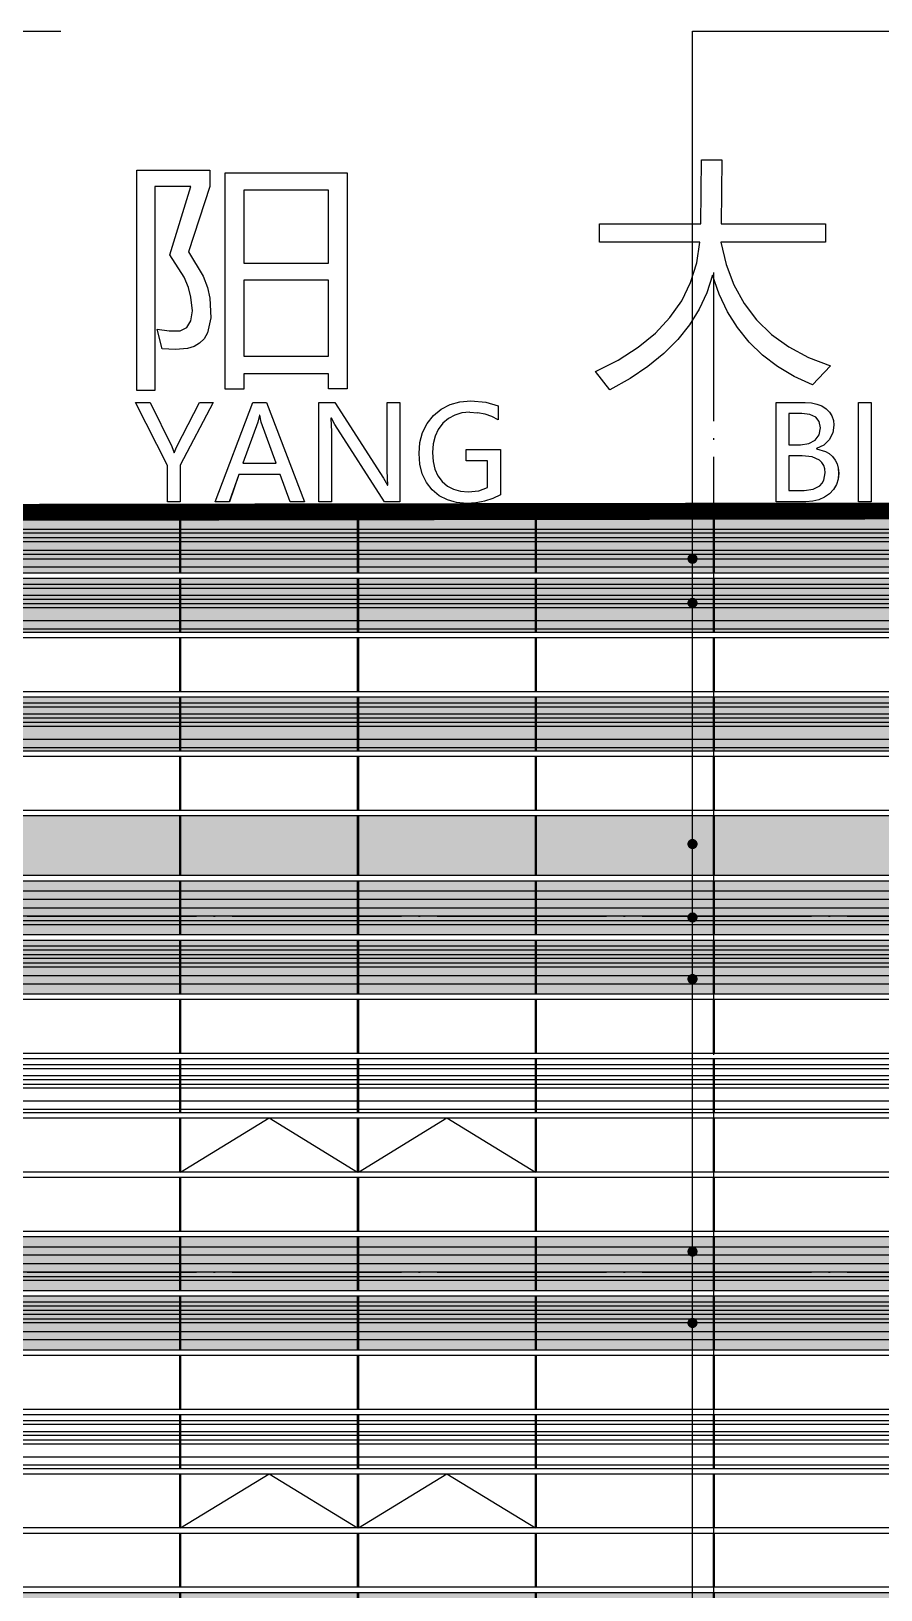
# Model space of a CAD drawing. Header units: millimetres. Extents: x 708158 to 1984082, y -168213 to -53.
# Drawn here: x 748526 to 758557, y -50407 to -32010 of the extents above; entities that cross this region are included whole.
import ezdxf

# ---------------------------------------------------------------- set-up
doc = ezdxf.new("R2010")
doc.units = ezdxf.units.MM
doc.header["$LTSCALE"] = 1000
doc.linetypes.add('DOTE', pattern=[2.42, 2, -0.2, 0.02, -0.2])
doc.layers.get('0').update_dxf_attribs({"color": 8})
for name, color, linetype in [('A-AXIS', 1, 'DOTE'), ('A-看线', 63, 'Continuous'), ('DIM_LEAD', 3, 'Continuous'), ('DOTE', 1, 'DOTE'), ('WINDOW', 4, 'Continuous'), ('看线', 115, 'Continuous'), ('立面加粗', 5, 'Continuous'), ('立面填充线2 穿孔板', 105, 'Continuous'), ('立面窗户线', 21, 'Continuous')]:
    doc.layers.add(name, color=color, linetype=linetype)

# ---------------------------------------------------------------- blocks, each defined once
blk = doc.blocks.new('A$C24AE1B25')
at = {"layer": '立面窗户线'}
blk.add_lwpolyline([(46850, 30), (0, 30), (-30, 30), (-300, 0), (-300, -30), (0, -30), (46850, -30)], dxfattribs=at)
blk = doc.blocks.new('A$C05264923')
at = {"layer": '立面窗户线'}
blk.add_lwpolyline([(46850, 30), (0, 30), (-90, 30), (-90, -30), (0, -30), (46850, -30)], dxfattribs=at)
blk = doc.blocks.new('A$C2A3A27BA')
at = {"layer": 'A-看线'}
for points in [[(0, -40), (2090, -40), (2090, -140), (0, -140)], [(2100, -40), (4190, -40), (4190, -140), (2100, -140)], [(4200, -40), (6290, -40), (6290, -140), (4200, -140)], [(6300, -40), (8390, -40), (8390, -140), (6300, -140)], [(0, -240), (2090, -240), (2090, -340), (0, -340)], [(2100, -240), (4190, -240), (4190, -340), (2100, -340)], [(4200, -240), (6290, -240), (6290, -340), (4200, -340)], [(6300, -240), (8390, -240), (8390, -340), (6300, -340)], [(0, -390), (2090, -390), (2090, -440), (0, -440)], [(2100, -390), (4190, -390), (4190, -440), (2100, -440)], [(4200, -390), (6290, -390), (6290, -440), (4200, -440)], [(6300, -390), (8390, -390), (8390, -440), (6300, -440)], [(0, -690), (2090, -690), (2090, -740), (0, -740)], [(2100, -690), (4190, -690), (4190, -740), (2100, -740)], [(4200, -690), (6290, -690), (6290, -740), (4200, -740)], [(6300, -690), (8390, -690), (8390, -740), (6300, -740)], [(0, -790), (2090, -790), (2090, -840), (0, -840)], [(0, -890), (2090, -890), (2090, -940), (0, -940)], [(2100, -790), (4190, -790), (4190, -840), (2100, -840)], [(2100, -890), (4190, -890), (4190, -940), (2100, -940)], [(4200, -790), (6290, -790), (6290, -840), (4200, -840)], [(4200, -890), (6290, -890), (6290, -940), (4200, -940)], [(6300, -790), (8390, -790), (8390, -840), (6300, -840)], [(6300, -890), (8390, -890), (8390, -940), (6300, -940)], [(0, -1040), (2090, -1040), (2090, -1140), (0, -1140)], [(2100, -1040), (4190, -1040), (4190, -1140), (2100, -1140)], [(4200, -1040), (6290, -1040), (6290, -1140), (4200, -1140)], [(6300, -1040), (8390, -1040), (8390, -1140), (6300, -1140)]]:
    blk.add_lwpolyline(points, close=True, dxfattribs=at)
at = {"layer": 'WINDOW'}
for points in [[(2090, 80), (2100, 80), (2100, -560), (2090, -560)], [(4190, 80), (4200, 80), (4200, -560), (4190, -560)], [(6290, 80), (6300, 80), (6300, -560), (6290, -560)], [(8390, 80), (8400, 80), (8400, -560), (8390, -560)], [(2090, -620), (2100, -620), (2100, -1260), (2090, -1260)], [(4190, -620), (4200, -620), (4200, -1260), (4190, -1260)], [(6290, -620), (6300, -620), (6300, -1260), (6290, -1260)], [(8390, -620), (8400, -620), (8400, -1260), (8390, -1260)]]:
    blk.add_lwpolyline(points, close=True, dxfattribs=at)
blk = doc.blocks.new('A$C646C2EE2')
at = {"layer": 'A-看线'}
for points in [[(0, -70), (2090, -70), (2090, -120), (0, -120)], [(2100, -70), (4190, -70), (4190, -120), (2100, -120)], [(4200, -70), (6290, -70), (6290, -120), (4200, -120)], [(6300, -70), (8390, -70), (8390, -120), (6300, -120)], [(0, -200), (2090, -200), (2090, -250), (0, -250)], [(0, -300), (2090, -300), (2090, -350), (0, -350)], [(2100, -200), (4190, -200), (4190, -250), (2100, -250)], [(2100, -300), (4190, -300), (4190, -350), (2100, -350)], [(4200, -200), (6290, -200), (6290, -250), (4200, -250)], [(4200, -300), (6290, -300), (6290, -350), (4200, -350)], [(6300, -200), (8390, -200), (8390, -250), (6300, -250)], [(6300, -300), (8390, -300), (8390, -350), (6300, -350)], [(0, -500), (2090, -500), (2090, -600), (0, -600)], [(2100, -500), (4190, -500), (4190, -600), (2100, -600)], [(4200, -500), (6290, -500), (6290, -600), (4200, -600)], [(6300, -500), (8390, -500), (8390, -600), (6300, -600)]]:
    blk.add_lwpolyline(points, close=True, dxfattribs=at)
at = {"layer": 'WINDOW'}
for points in [[(2090, 0), (2100, 0), (2100, -640), (2090, -640)], [(4190, 0), (4200, 0), (4200, -640), (4190, -640)], [(6290, 0), (6300, 0), (6300, -640), (6290, -640)], [(8390, 0), (8400, 0), (8400, -640), (8390, -640)]]:
    blk.add_lwpolyline(points, close=True, dxfattribs=at)
blk = doc.blocks.new('A$C455C528F')
at = {"layer": 'WINDOW'}
for points in [[(2090, 0), (2100, 0), (2100, -640), (2090, -640)], [(4190, 0), (4200, 0), (4200, -640), (4190, -640)], [(6290, 0), (6300, 0), (6300, -640), (6290, -640)], [(8390, 0), (8400, 0), (8400, -640), (8390, -640)], [(2090, -1400), (2100, -1400), (2100, -2040), (2090, -2040)], [(4190, -1400), (4200, -1400), (4200, -2040), (4190, -2040)], [(6290, -1400), (6300, -1400), (6300, -2040), (6290, -2040)], [(8390, -1400), (8400, -1400), (8400, -2040), (8390, -2040)], [(2090, -2100), (2100, -2100), (2100, -2740), (2090, -2740)], [(4190, -2100), (4200, -2100), (4200, -2740), (4190, -2740)], [(6290, -2100), (6300, -2100), (6300, -2740), (6290, -2740)], [(8390, -2100), (8400, -2100), (8400, -2740), (8390, -2740)]]:
    blk.add_lwpolyline(points, close=True, dxfattribs=at)
for points in [[(2100, -2040), (3145, -1400), (4190, -2040)], [(4200, -2040), (5245, -1400), (6290, -2040)]]:
    blk.add_lwpolyline(points, dxfattribs=at)
blk = doc.blocks.new('A$C22B71AAA')
at = {"layer": '立面填充线2 穿孔板'}
for points in [[(5, 420), (46845, 420), (46845, -220), (5, -220)], [(5, -280), (46845, -280), (46845, -920), (5, -920)]]:
    blk.add_hatch(color=256, dxfattribs=at).paths.add_polyline_path(points)
at = {"layer": 'A-看线'}
for points in [[(5, 420), (46845, 420), (46845, -220), (5, -220)], [(5, -280), (46845, -280), (46845, -920), (5, -920)], [(5, -1680), (46845, -1680), (46845, -2320), (5, -2320)]]:
    blk.add_lwpolyline(points, close=True, dxfattribs=at)
at = {"layer": 'WINDOW'}
for name, p in [('A$C2A3A27BA', (25855, 340)), ('A$C2A3A27BA', (34255, 340)), ('A$C05264923', (0, -250)), ('A$C455C528F', (25855, -980)), ('A$C05264923', (0, -1650)), ('A$C646C2EE2', (25855, -1680)), ('A$C646C2EE2', (34255, -1680)), ('A$C05264923', (0, -2350)), ('A$C05264923', (0, -3050))]:
    blk.add_blockref(name, p, dxfattribs=at)
at = {"layer": '立面窗户线'}
for p in [(0, 450), (0, -950)]:
    blk.add_blockref('A$C24AE1B25', p, dxfattribs=at)
blk = doc.blocks.new('A$C2A9D17C4')
at = {"layer": '看线'}
for p, q in [((-15211, 1314), (-15211, 3913)), ((-15211, 3913), (-14351, 3913)), ((-14351, 3913), (-14351, 3913)), ((-14351, 3913), (-14351, 3719)), ((-14351, 3913), (-14351, 3719)), ((-14168, 1328), (-14168, 3880)), ((-14168, 3880), (-12728, 3880)), ((-12728, 3880), (-12728, 3880)), ((-12728, 3880), (-12728, 1331)), ((-12728, 3880), (-12728, 1331)), ((-8555, 3281), (-8548, 4033)), ((-8548, 4033), (-8306, 4033)), ((-8306, 4033), (-8313, 3281)), ((-8306, 4033), (-8313, 3281)), ((-8306, 4033), (-8306, 4033)), ((-15001, 3719), (-15001, 1314)), ((-15000, 3719), (-15001, 3719)), ((-15000, 3719), (-15000, 1314)), ((-14573, 3719), (-15000, 3719)), ((-14823, 2912), (-14573, 3719)), ((-14351, 3719), (-14604, 2948)), ((-14351, 3719), (-14604, 2948)), ((-14351, 3719), (-14351, 3719)), ((-13949, 3675), (-13949, 2815)), ((-13949, 3675), (-13949, 2815)), ((-12948, 3675), (-13949, 3675)), ((-13949, 3675), (-13949, 3675)), ((-12948, 2815), (-12948, 3675)), ((-9749, 3065), (-9749, 3281)), ((-9749, 3281), (-8555, 3281)), ((-8313, 3281), (-8313, 3281)), ((-8313, 3281), (-7083, 3281)), ((-7083, 3281), (-7083, 3281)), ((-7083, 3281), (-7083, 3065)), ((-7083, 3281), (-7083, 3065)), ((-14604, 2948), (-14430, 2661)), ((-14604, 2948), (-14430, 2661)), ((-14604, 2948), (-14604, 2948)), ((-8564, 3065), (-9749, 3065)), ((-8603, 2818), (-8564, 3065)), ((-8317, 3065), (-8254, 2799)), ((-8317, 3065), (-8254, 2799)), ((-7083, 3065), (-8317, 3065)), ((-8317, 3065), (-8317, 3065)), ((-7083, 3065), (-7083, 3065)), ((-14655, 2650), (-14823, 2912)), ((-13949, 2815), (-13949, 2815)), ((-13949, 2815), (-12948, 2815)), ((-8675, 2587), (-8603, 2818)), ((-8254, 2799), (-8163, 2558)), ((-8254, 2799), (-8163, 2558)), ((-8254, 2799), (-8254, 2799)), ((-14603, 2528), (-14655, 2650)), ((-14430, 2661), (-14378, 2529)), ((-14430, 2661), (-14379, 2529)), ((-14430, 2661), (-14430, 2661)), ((-13949, 2615), (-13949, 1716)), ((-13949, 2615), (-13949, 1716)), ((-12948, 2615), (-13949, 2615)), ((-13949, 2615), (-13949, 2615)), ((-12948, 1716), (-12948, 2615)), ((-8780, 2372), (-8675, 2587)), ((-8416, 2672), (-8482, 2467)), ((-8416, 2672), (-8482, 2467)), ((-8337, 2448), (-8416, 2672)), ((-8416, 2672), (-8416, 2672)), ((-14573, 2413), (-14603, 2528)), ((-14557, 2253), (-14573, 2413)), ((-14379, 2529), (-14351, 2404)), ((-14378, 2529), (-14379, 2529)), ((-14378, 2529), (-14351, 2404)), ((-14351, 2404), (-14340, 2169)), ((-14351, 2404), (-14340, 2169)), ((-14351, 2404), (-14351, 2404)), ((-8482, 2467), (-8573, 2272)), ((-8482, 2467), (-8573, 2272)), ((-8482, 2467), (-8482, 2467)), ((-8238, 2242), (-8337, 2448)), ((-8163, 2558), (-8043, 2339)), ((-8163, 2558), (-8043, 2339)), ((-8163, 2558), (-8163, 2558)), ((-14573, 2133), (-14557, 2253)), ((-8918, 2173), (-8780, 2372)), ((-8573, 2272), (-8688, 2088)), ((-8573, 2272), (-8687, 2088)), ((-8573, 2272), (-8573, 2272)), ((-8120, 2054), (-8238, 2242)), ((-8043, 2339), (-7896, 2145)), ((-8043, 2339), (-7896, 2145)), ((-8043, 2339), (-8043, 2339)), ((-14912, 1805), (-14973, 2038)), ((-14973, 2038), (-14973, 2038)), ((-14973, 2038), (-14829, 2015)), ((-14701, 2016), (-14621, 2054)), ((-14621, 2054), (-14573, 2133)), ((-14340, 2169), (-14380, 1992)), ((-14340, 2169), (-14380, 1992)), ((-14340, 2169), (-14340, 2169)), ((-9089, 1990), (-8918, 2173)), ((-8687, 2088), (-8827, 1914)), ((-8688, 2088), (-8827, 1914)), ((-8687, 2088), (-8688, 2088)), ((-7982, 1883), (-8120, 2054)), ((-7896, 2145), (-7720, 1974)), ((-7896, 2145), (-7720, 1974)), ((-7896, 2145), (-7896, 2145)), ((-14829, 2015), (-14701, 2016)), ((-14471, 1871), (-14537, 1832)), ((-14472, 1871), (-14537, 1832)), ((-14419, 1924), (-14472, 1871)), ((-14471, 1871), (-14472, 1871)), ((-14419, 1924), (-14471, 1871)), ((-14380, 1992), (-14419, 1924)), ((-14380, 1992), (-14419, 1924)), ((-14419, 1924), (-14419, 1924)), ((-14380, 1992), (-14380, 1992)), ((-9292, 1822), (-9089, 1990)), ((-8827, 1914), (-8990, 1750)), ((-8827, 1914), (-8990, 1750)), ((-8827, 1914), (-8827, 1914)), ((-7825, 1730), (-7982, 1883)), ((-7720, 1974), (-7516, 1827)), ((-7720, 1974), (-7516, 1827)), ((-7720, 1974), (-7720, 1974)), ((-14757, 1797), (-14912, 1805)), ((-14615, 1808), (-14757, 1797)), ((-14757, 1797), (-14757, 1797)), ((-14757, 1797), (-14757, 1797)), ((-14537, 1832), (-14615, 1808)), ((-14615, 1808), (-14615, 1808)), ((-14537, 1832), (-14537, 1832)), ((-13949, 1716), (-13949, 1716)), ((-13949, 1716), (-12948, 1716)), ((-9799, 1536), (-9529, 1671)), ((-9529, 1671), (-9292, 1822)), ((-8990, 1750), (-9178, 1597)), ((-8990, 1750), (-9178, 1597)), ((-8990, 1750), (-8990, 1750)), ((-7648, 1595), (-7825, 1730)), ((-7516, 1827), (-7284, 1703)), ((-7516, 1827), (-7284, 1703)), ((-7516, 1827), (-7516, 1827)), ((-7284, 1703), (-7284, 1703)), ((-7284, 1703), (-7025, 1603)), ((-13949, 1511), (-13949, 1328)), ((-13949, 1511), (-13949, 1328)), ((-12948, 1511), (-13949, 1511)), ((-13949, 1511), (-13949, 1511)), ((-12948, 1331), (-12948, 1511)), ((-9627, 1322), (-9799, 1536)), ((-9178, 1597), (-9390, 1454)), ((-9178, 1597), (-9390, 1454)), ((-9178, 1597), (-9178, 1597)), ((-7451, 1478), (-7648, 1595)), ((-7235, 1378), (-7451, 1478)), ((-7024, 1603), (-7235, 1378)), ((-7025, 1603), (-7235, 1378)), ((-7024, 1603), (-7025, 1603)), ((-15001, 1314), (-15211, 1314)), ((-15000, 1314), (-15001, 1314)), ((-13949, 1328), (-14168, 1328)), ((-13949, 1328), (-13949, 1328)), ((-12728, 1331), (-12948, 1331)), ((-12728, 1331), (-12728, 1331)), ((-9390, 1454), (-9627, 1322)), ((-9390, 1454), (-9627, 1322)), ((-9627, 1322), (-9627, 1322)), ((-9627, 1322), (-9627, 1322)), ((-9627, 1322), (-9627, 1322)), ((-9390, 1454), (-9390, 1454)), ((-7235, 1378), (-7235, 1378)), ((-7235, 1378), (-7235, 1378)), ((-14851, 427), (-15227, 1171)), ((-15227, 1171), (-15053, 1171)), ((-15053, 1171), (-15053, 1171)), ((-15053, 1171), (-14800, 652)), ((-15053, 1171), (-14800, 652)), ((-14739, 652), (-14474, 1171)), ((-14313, 1171), (-14699, 431)), ((-14313, 1171), (-14699, 431)), ((-14474, 1171), (-14313, 1171)), ((-14313, 1171), (-14313, 1171)), ((-14288, 0), (-13842, 1171)), ((-13842, 1171), (-13680, 1171)), ((-13680, 1171), (-13680, 1171)), ((-13680, 1171), (-13234, 0)), ((-13680, 1171), (-13234, 0)), ((-13064, 0), (-13064, 1171)), ((-13064, 1171), (-12875, 1171)), ((-12875, 1171), (-12874, 1171)), ((-12875, 1171), (-12301, 276)), ((-12874, 1171), (-12301, 276)), ((-12258, 366), (-12258, 1171)), ((-12258, 1171), (-12108, 1171)), ((-12108, 1171), (-12108, 1171)), ((-12108, 1171), (-12108, 0)), ((-12108, 1171), (-12108, 0)), ((-11618, 1093), (-11514, 1147)), ((-11514, 1147), (-11398, 1180)), ((-11398, 1180), (-11269, 1191)), ((-11269, 1191), (-11269, 1191)), ((-11269, 1191), (-11094, 1176)), ((-11269, 1191), (-11269, 1191)), ((-11094, 1176), (-11094, 1176)), ((-11094, 1176), (-10948, 1130)), ((-10948, 1130), (-10948, 967)), ((-10948, 1130), (-10948, 1130)), ((-10948, 1130), (-10948, 967)), ((-7666, 0), (-7666, 1171)), ((-7666, 1171), (-7322, 1171)), ((-7322, 1171), (-7249, 1167)), ((-7249, 1167), (-7249, 1167)), ((-7249, 1167), (-7183, 1153)), ((-7183, 1153), (-7183, 1153)), ((-7183, 1153), (-7125, 1130)), ((-7125, 1130), (-7075, 1097)), ((-7125, 1130), (-7075, 1097)), ((-7125, 1130), (-7125, 1130)), ((-6694, 0), (-6694, 1171)), ((-6694, 1171), (-6543, 1171)), ((-6543, 1171), (-6543, 0)), ((-6543, 1171), (-6543, 1171)), ((-6543, 1171), (-6543, 0)), ((-13785, 940), (-13960, 453)), ((-13785, 940), (-13960, 453)), ((-13766, 1021), (-13785, 940)), ((-13766, 1021), (-13785, 940)), ((-13785, 940), (-13785, 940)), ((-13762, 1021), (-13766, 1021)), ((-13766, 1021), (-13766, 1021)), ((-13744, 940), (-13762, 1021)), ((-13567, 453), (-13744, 940)), ((-12921, 987), (-12915, 823)), ((-12921, 987), (-12915, 823)), ((-12916, 987), (-12921, 987)), ((-12921, 987), (-12921, 987)), ((-12876, 911), (-12916, 987)), ((-11838, 817), (-11785, 923)), ((-11785, 923), (-11710, 1016)), ((-11710, 1016), (-11618, 1093)), ((-11598, 925), (-11653, 854)), ((-11598, 925), (-11653, 854)), ((-11532, 982), (-11598, 925)), ((-11532, 982), (-11598, 925)), ((-11598, 925), (-11598, 925)), ((-11457, 1023), (-11532, 982)), ((-11458, 1023), (-11532, 982)), ((-11532, 982), (-11532, 982)), ((-11457, 1023), (-11458, 1023)), ((-11375, 1047), (-11457, 1023)), ((-11374, 1047), (-11375, 1047)), ((-11283, 1055), (-11374, 1047)), ((-11283, 1055), (-11189, 1050)), ((-11102, 1033), (-11189, 1050)), ((-11022, 1006), (-11102, 1033)), ((-10948, 967), (-11022, 1006)), ((-10948, 967), (-10948, 967)), ((-10948, 967), (-10948, 967)), ((-10948, 967), (-10948, 967)), ((-7515, 1039), (-7515, 672)), ((-7515, 1039), (-7515, 672)), ((-7363, 1039), (-7515, 1039)), ((-7515, 1039), (-7515, 1039)), ((-7267, 1028), (-7363, 1039)), ((-7198, 997), (-7267, 1028)), ((-7157, 946), (-7198, 997)), ((-7143, 873), (-7157, 946)), ((-7075, 1097), (-7035, 1058)), ((-7075, 1097), (-7035, 1058)), ((-7075, 1097), (-7075, 1097)), ((-7035, 1058), (-7006, 1012)), ((-7035, 1058), (-7006, 1012)), ((-7035, 1058), (-7035, 1058)), ((-7006, 1012), (-6989, 960)), ((-7006, 1012), (-6989, 960)), ((-7006, 1012), (-7006, 1012)), ((-6989, 960), (-6983, 902)), ((-6989, 960), (-6983, 902)), ((-6989, 960), (-6989, 960)), ((-12915, 823), (-12915, 0)), ((-12915, 823), (-12915, 0)), ((-12915, 823), (-12915, 823)), ((-12287, 0), (-12876, 911)), ((-11870, 700), (-11838, 817)), ((-11691, 773), (-11715, 682)), ((-11691, 773), (-11715, 682)), ((-11653, 854), (-11691, 773)), ((-11653, 854), (-11691, 773)), ((-11691, 773), (-11691, 773)), ((-11653, 854), (-11653, 854)), ((-7205, 725), (-7158, 789)), ((-7158, 789), (-7143, 873)), ((-6997, 811), (-7038, 731)), ((-6997, 811), (-7038, 731)), ((-6983, 902), (-6997, 811)), ((-6983, 902), (-6997, 811)), ((-6997, 811), (-6997, 811)), ((-6983, 902), (-6983, 902)), ((-14800, 652), (-14772, 578)), ((-14800, 652), (-14772, 578)), ((-14800, 652), (-14800, 652)), ((-14772, 578), (-14772, 578)), ((-14772, 578), (-14770, 578)), ((-14770, 578), (-14739, 652)), ((-11881, 570), (-11870, 700)), ((-11871, 443), (-11881, 570)), ((-11715, 682), (-11722, 580)), ((-11715, 682), (-11722, 580)), ((-11722, 580), (-11715, 476)), ((-11722, 580), (-11715, 476)), ((-11722, 580), (-11722, 580)), ((-11715, 682), (-11715, 682)), ((-11326, 483), (-11326, 617)), ((-11326, 617), (-10920, 617)), ((-10920, 617), (-10920, 617)), ((-10920, 617), (-10920, 80)), ((-10920, 617), (-10920, 80)), ((-7515, 672), (-7515, 672)), ((-7515, 672), (-7377, 672)), ((-7377, 672), (-7279, 685)), ((-7279, 685), (-7205, 725)), ((-7103, 668), (-7189, 626)), ((-7103, 668), (-7189, 626)), ((-7189, 626), (-7189, 623)), ((-7189, 626), (-7189, 623)), ((-7189, 626), (-7189, 626)), ((-7189, 623), (-7189, 623)), ((-7189, 623), (-7081, 594)), ((-7038, 731), (-7103, 668)), ((-7038, 731), (-7103, 668)), ((-7103, 668), (-7103, 668)), ((-7081, 594), (-7037, 567)), ((-7081, 594), (-7037, 567)), ((-7081, 594), (-7081, 594)), ((-7038, 731), (-7038, 731)), ((-7037, 567), (-6998, 533)), ((-7037, 567), (-6998, 533)), ((-7037, 567), (-7037, 567)), ((-14851, 0), (-14851, 427)), ((-14699, 431), (-14699, 0)), ((-14699, 431), (-14699, 0)), ((-14699, 431), (-14699, 431)), ((-13960, 453), (-13960, 453)), ((-13960, 453), (-13567, 453)), ((-11842, 329), (-11871, 443)), ((-11715, 476), (-11694, 384)), ((-11715, 476), (-11694, 384)), ((-11715, 476), (-11715, 476)), ((-11694, 384), (-11658, 305)), ((-11694, 384), (-11658, 305)), ((-11694, 384), (-11694, 384)), ((-11072, 483), (-11326, 483)), ((-11072, 166), (-11072, 483)), ((-7515, 541), (-7515, 132)), ((-7515, 541), (-7515, 132)), ((-7358, 541), (-7515, 541)), ((-7515, 541), (-7515, 541)), ((-7239, 528), (-7358, 541)), ((-7154, 490), (-7239, 528)), ((-7124, 462), (-7154, 490)), ((-7102, 427), (-7124, 462)), ((-7090, 387), (-7102, 427)), ((-7085, 339), (-7090, 387)), ((-6998, 533), (-6967, 492)), ((-6998, 533), (-6967, 492)), ((-6998, 533), (-6998, 533)), ((-6967, 492), (-6944, 446)), ((-6967, 492), (-6944, 446)), ((-6967, 492), (-6967, 492)), ((-6944, 446), (-6931, 394)), ((-6944, 446), (-6931, 394)), ((-6944, 446), (-6944, 446)), ((-6931, 394), (-6926, 338)), ((-6931, 394), (-6927, 338)), ((-6931, 394), (-6931, 394)), ((-14008, 321), (-14121, 0)), ((-14008, 321), (-14120, 0)), ((-13520, 321), (-14008, 321)), ((-14008, 321), (-14008, 321)), ((-13401, 0), (-13520, 321)), ((-12301, 276), (-12253, 195)), ((-12301, 276), (-12253, 195)), ((-12301, 276), (-12301, 276)), ((-12250, 195), (-12258, 366)), ((-12253, 195), (-12253, 195)), ((-12253, 195), (-12250, 195)), ((-11794, 228), (-11842, 329)), ((-11726, 141), (-11794, 228)), ((-11658, 305), (-11608, 237)), ((-11658, 305), (-11608, 237)), ((-11658, 305), (-11658, 305)), ((-11608, 237), (-11546, 184)), ((-11608, 237), (-11546, 184)), ((-11608, 237), (-11608, 237)), ((-7228, 146), (-7150, 187)), ((-7150, 187), (-7122, 217)), ((-7122, 217), (-7101, 253)), ((-7101, 253), (-7085, 339)), ((-6954, 201), (-6988, 144)), ((-6954, 201), (-6987, 144)), ((-6933, 266), (-6954, 201)), ((-6933, 266), (-6954, 201)), ((-6954, 201), (-6954, 201)), ((-6926, 338), (-6933, 266)), ((-6927, 338), (-6933, 266)), ((-6933, 266), (-6933, 266)), ((-6926, 338), (-6927, 338)), ((-14699, 0), (-14851, 0)), ((-14699, 0), (-14699, 0)), ((-14121, 0), (-14288, 0)), ((-14120, 0), (-14121, 0)), ((-13234, 0), (-13401, 0)), ((-13234, 0), (-13234, 0)), ((-12915, 0), (-13064, 0)), ((-12915, 0), (-12915, 0)), ((-12108, 0), (-12287, 0)), ((-12108, 0), (-12108, 0)), ((-11642, 71), (-11726, 141)), ((-11546, 21), (-11642, 71)), ((-11546, 184), (-11474, 146)), ((-11546, 184), (-11474, 146)), ((-11546, 184), (-11546, 184)), ((-11465, -2), (-11546, 21)), ((-11474, 146), (-11474, 146)), ((-11474, 146), (-11392, 123)), ((-11392, 123), (-11392, 123)), ((-11392, 123), (-11300, 115)), ((-11300, 115), (-11176, 128)), ((-11176, 128), (-11072, 166)), ((-11107, 5), (-11145, -2)), ((-11011, 36), (-11107, 5)), ((-11107, 5), (-11107, 5)), ((-10920, 80), (-11011, 36)), ((-10920, 80), (-11011, 36)), ((-11011, 36), (-11011, 36)), ((-10920, 80), (-10920, 80)), ((-7313, 0), (-7666, 0)), ((-7515, 132), (-7515, 132)), ((-7515, 132), (-7333, 132)), ((-7333, 132), (-7228, 146)), ((-7232, 6), (-7313, 0)), ((-7159, 23), (-7232, 6)), ((-7232, 6), (-7232, 6)), ((-7093, 53), (-7159, 23)), ((-7093, 53), (-7159, 23)), ((-7159, 23), (-7159, 23)), ((-7035, 93), (-7093, 53)), ((-7035, 93), (-7093, 53)), ((-7093, 53), (-7093, 53)), ((-6987, 144), (-7035, 93)), ((-6988, 144), (-7035, 93)), ((-7035, 93), (-7035, 93)), ((-6987, 144), (-6988, 144)), ((-6543, 0), (-6694, 0)), ((-6543, 0), (-6543, 0)), ((-11437, -10), (-11465, -2)), ((-11316, -20), (-11437, -10)), ((-11209, -13), (-11316, -20)), ((-11316, -20), (-11316, -20)), ((-11145, -2), (-11209, -13)), ((-11209, -13), (-11209, -13)), ((-11145, -2), (-11145, -2))]:
    blk.add_line(p, q, dxfattribs=at)
blk = doc.blocks.new('A$C77236AF1')
at = {"layer": 'A-看线'}
for points in [[(0, -270), (2090, -270), (2090, -320), (0, -320)], [(2100, -270), (4190, -270), (4190, -320), (2100, -320)], [(4200, -270), (6290, -270), (6290, -320), (4200, -320)], [(6300, -270), (8390, -270), (8390, -320), (6300, -320)], [(0, -370), (2090, -370), (2090, -420), (0, -420)], [(0, -520), (2090, -520), (2090, -570), (0, -570)], [(2100, -370), (4190, -370), (4190, -420), (2100, -420)], [(2100, -520), (4190, -520), (4190, -570), (2100, -570)], [(4200, -370), (6290, -370), (6290, -420), (4200, -420)], [(4200, -520), (6290, -520), (6290, -570), (4200, -570)], [(6300, -370), (8390, -370), (8390, -420), (6300, -420)], [(6300, -520), (8390, -520), (8390, -570), (6300, -570)], [(0, -620), (2090, -620), (2090, -720), (0, -720)], [(2100, -620), (4190, -620), (4190, -720), (2100, -720)], [(4200, -620), (6290, -620), (6290, -720), (4200, -720)], [(6300, -620), (8390, -620), (8390, -720), (6300, -720)], [(0, -920), (2090, -920), (2090, -970), (0, -970)], [(0, -1050), (2090, -1050), (2090, -1100), (0, -1100)], [(2100, -920), (4190, -920), (4190, -970), (2100, -970)], [(2100, -1050), (4190, -1050), (4190, -1100), (2100, -1100)], [(4200, -920), (6290, -920), (6290, -970), (4200, -970)], [(4200, -1050), (6290, -1050), (6290, -1100), (4200, -1100)], [(6300, -920), (8390, -920), (8390, -970), (6300, -970)], [(6300, -1050), (8390, -1050), (8390, -1100), (6300, -1100)], [(0, -1150), (2090, -1150), (2090, -1200), (0, -1200)], [(2100, -1150), (4190, -1150), (4190, -1200), (2100, -1200)], [(4200, -1150), (6290, -1150), (6290, -1200), (4200, -1200)], [(6300, -1150), (8390, -1150), (8390, -1200), (6300, -1200)], [(0, -1350), (2090, -1350), (2090, -1450), (0, -1450)], [(2100, -1350), (4190, -1350), (4190, -1450), (2100, -1450)], [(4200, -1350), (6290, -1350), (6290, -1450), (4200, -1450)], [(6300, -1350), (8390, -1350), (8390, -1450), (6300, -1450)]]:
    blk.add_lwpolyline(points, close=True, dxfattribs=at)
at = {"layer": 'WINDOW'}
for points in [[(2090, -100), (2100, -100), (2100, -790), (2090, -790)], [(4190, -100), (4200, -100), (4200, -790), (4190, -790)], [(6290, -100), (6300, -100), (6300, -790), (6290, -790)], [(8390, -100), (8400, -100), (8400, -790), (8390, -790)], [(2090, -850), (2100, -850), (2100, -1490), (2090, -1490)], [(4190, -850), (4200, -850), (4200, -1490), (4190, -1490)], [(6290, -850), (6300, -850), (6300, -1490), (6290, -1490)], [(8390, -850), (8400, -850), (8400, -1490), (8390, -1490)]]:
    blk.add_lwpolyline(points, close=True, dxfattribs=at)
blk = doc.blocks.new('A$Ceb045a45')
at = {"layer": '立面填充线2 穿孔板'}
for points in [[(305, -130), (47145, -130), (47145, -820), (305, -820)], [(305, -880), (47145, -880), (47145, -1520), (305, -1520)], [(305, -2280), (47145, -2280), (47145, -2920), (305, -2920)], [(305, -3680), (47145, -3680), (47145, -4390), (305, -4390)]]:
    blk.add_hatch(color=256, dxfattribs=at).paths.add_polyline_path(points)
at = {"layer": 'A-看线'}
for points in [[(305, -130), (47145, -130), (47145, -820), (305, -820)], [(305, -880), (47145, -880), (47145, -1520), (305, -1520)], [(305, -2280), (47145, -2280), (47145, -2920), (305, -2920)], [(305, -2280), (47145, -2280), (47145, -2920), (305, -2920)], [(305, -3680), (47145, -3680), (47145, -4390), (305, -4390)]]:
    blk.add_lwpolyline(points, close=True, dxfattribs=at)
at = {"layer": 'WINDOW'}
for points in [[(28245, -880), (28255, -880), (28255, -1520), (28245, -1520)], [(30345, -880), (30355, -880), (30355, -1520), (30345, -1520)], [(32445, -880), (32455, -880), (32455, -1520), (32445, -1520)], [(34545, -880), (34555, -880), (34555, -1520), (34545, -1520)], [(28245, -1580), (28255, -1580), (28255, -2220), (28245, -2220)], [(30345, -1580), (30355, -1580), (30355, -2220), (30345, -2220)], [(32445, -1580), (32455, -1580), (32455, -2220), (32445, -2220)], [(34545, -1580), (34555, -1580), (34555, -2220), (34545, -2220)], [(28245, -2980), (28255, -2980), (28255, -3620), (28245, -3620)], [(30345, -2980), (30355, -2980), (30355, -3620), (30345, -3620)], [(32445, -2980), (32455, -2980), (32455, -3620), (32445, -3620)], [(34545, -2980), (34555, -2980), (34555, -3620), (34545, -3620)], [(28245, -3680), (28255, -3680), (28255, -4390), (28245, -4390)], [(30345, -3680), (30355, -3680), (30355, -4390), (30345, -4390)], [(32445, -3680), (32455, -3680), (32455, -4390), (32445, -4390)], [(34545, -3680), (34555, -3680), (34555, -4390), (34545, -4390)]]:
    blk.add_lwpolyline(points, close=True, dxfattribs=at)
at = {"layer": 'A-看线'}
for p in [(26155, -30), (34555, -30)]:
    blk.add_blockref('A$C77236AF1', p, dxfattribs=at)
at = {"layer": 'WINDOW'}
for name, p in [('A$C05264923', (300, -850)), ('A$C05264923', (300, -2250)), ('A$C646C2EE2', (26155, -2280)), ('A$C646C2EE2', (34555, -2280)), ('A$C05264923', (300, -3650))]:
    blk.add_blockref(name, p, dxfattribs=at)
at = {"layer": '立面窗户线'}
for p in [(300, -100), (300, -1550), (300, -2950)]:
    blk.add_blockref('A$C24AE1B25', p, dxfattribs=at)

msp = doc.modelspace()

# ---------------------------------------------------------------- linework, layer by layer
at = {"layer": 'A-AXIS'}
for p, q in [((714598, -37656.7), (825203.3, -37656.7)), ((714598, -42456.7), (825203.3, -42456.7)), ((714598, -46656.7), (825203.3, -46656.7))]:
    msp.add_line(p, q, dxfattribs=at)
at = {"layer": 'DIM_LEAD'}
for p, q in [((739358.6, -32009.6), (748876.3, -32009.6)), ((756333.6, -85192), (756333.6, -32009.6)), ((756333.6, -38236.7), (756333.6, -32009.6)), ((756333.6, -38758), (756333.6, -32009.6)), ((756333.6, -41603.7), (756333.6, -32009.6)), ((756333.6, -42471), (756333.6, -32009.6)), ((756333.6, -43197.4), (756333.6, -32009.6)), ((756333.6, -46413.7), (756333.6, -32009.6)), ((756333.6, -47256.7), (756333.6, -32009.6)), ((756333.6, -50656.7), (756333.6, -32009.6)), ((756333.6, -51456.7), (756333.6, -32009.6)), ((756333.6, -54856.7), (756333.6, -32009.6)), ((756333.6, -55627.9), (756333.6, -32009.6)), ((756333.6, -59156.7), (756333.6, -32009.6)), ((756333.6, -59857.9), (756333.6, -32009.6)), ((756333.6, -63213.7), (756333.6, -32009.6)), ((756333.6, -64057.9), (756333.6, -32009.6)), ((756333.6, -66825.9), (756333.6, -32009.6)), ((756333.6, -67656.7), (756333.6, -32009.6)), ((756333.6, -68287.9), (756333.6, -32009.6)), ((756333.6, -70986), (756333.6, -32009.6)), ((756333.6, -71610.8), (756333.6, -32009.6)), ((756333.6, -72427.9), (756333.6, -32009.6)), ((756333.6, -72457.9), (756333.6, -32009.6)), ((756333.6, -75943.8), (756333.6, -32009.6)), ((756333.6, -76541.1), (756333.6, -32009.6)), ((756333.6, -77415.4), (756333.6, -32009.6)), ((756333.6, -75307.5), (756333.6, -32009.6)), ((756333.6, -80190.3), (756333.6, -32009.6)), ((756333.6, -80836.7), (756333.6, -32009.6)), ((756333.6, -81661.8), (756333.6, -32009.6)), ((756333.6, -82656.7), (756333.6, -32009.6)), ((756333.6, -85192), (756333.6, -32009.6)), ((756333.6, -32009.6), (762740.6, -32009.6))]:
    msp.add_line(p, q, dxfattribs=at)
at = {"layer": 'DIM_LEAD', "const_width": 60}
for points in [[(756333.6, -38266.7, 1), (756333.6, -38206.7, 1)], [(756333.6, -38788, 1), (756333.6, -38728, 1)], [(756333.6, -41633.7, 1), (756333.6, -41573.7, 1)], [(756333.6, -42501, 1), (756333.6, -42441, 1)], [(756333.6, -43227.4, 1), (756333.6, -43167.4, 1)], [(756333.6, -46443.7, 1), (756333.6, -46383.7, 1)], [(756333.6, -47286.7, 1), (756333.6, -47226.7, 1)]]:
    msp.add_lwpolyline(points, format="xyb", close=True, dxfattribs=at)
at = {"layer": 'DOTE'}
msp.add_line((756584.9, -87432.6), (756584.9, -34859.5), dxfattribs=at)
at = {"layer": '看线'}
msp.add_lwpolyline([(812236.2, -37656.7), (783184.9, -37656.7), (783184.9, -37406.7), (764984.9, -37406.7), (764984.9, -37656.7), (729234.9, -37656.7), (729234.9, -37556.7), (722734.9, -37556.7), (722734.9, -37656.7), (722634.9, -37656.7)], dxfattribs=at)
at = {"layer": '立面加粗', "const_width": 200}
msp.add_lwpolyline([(722334.9, -86106.7), (722337.4, -37729.2), (816032.4, -37584.2), (816032.4, -86106.7)], dxfattribs=at)

# ---------------------------------------------------------------- block references
msp.add_blockref('A$Ceb045a45', (722034.9, -37586.7))
at = {"layer": 'A-看线'}
for p in [(722334.9, -42456.7), (722334.9, -46656.7), (722334.9, -50856.7)]:
    msp.add_blockref('A$C22B71AAA', p, dxfattribs=at)
at = {"layer": '看线'}
msp.add_blockref('A$C2A9D17C4', (764986, -37563.2), dxfattribs=at)

doc.saveas('drawing.dxf')
